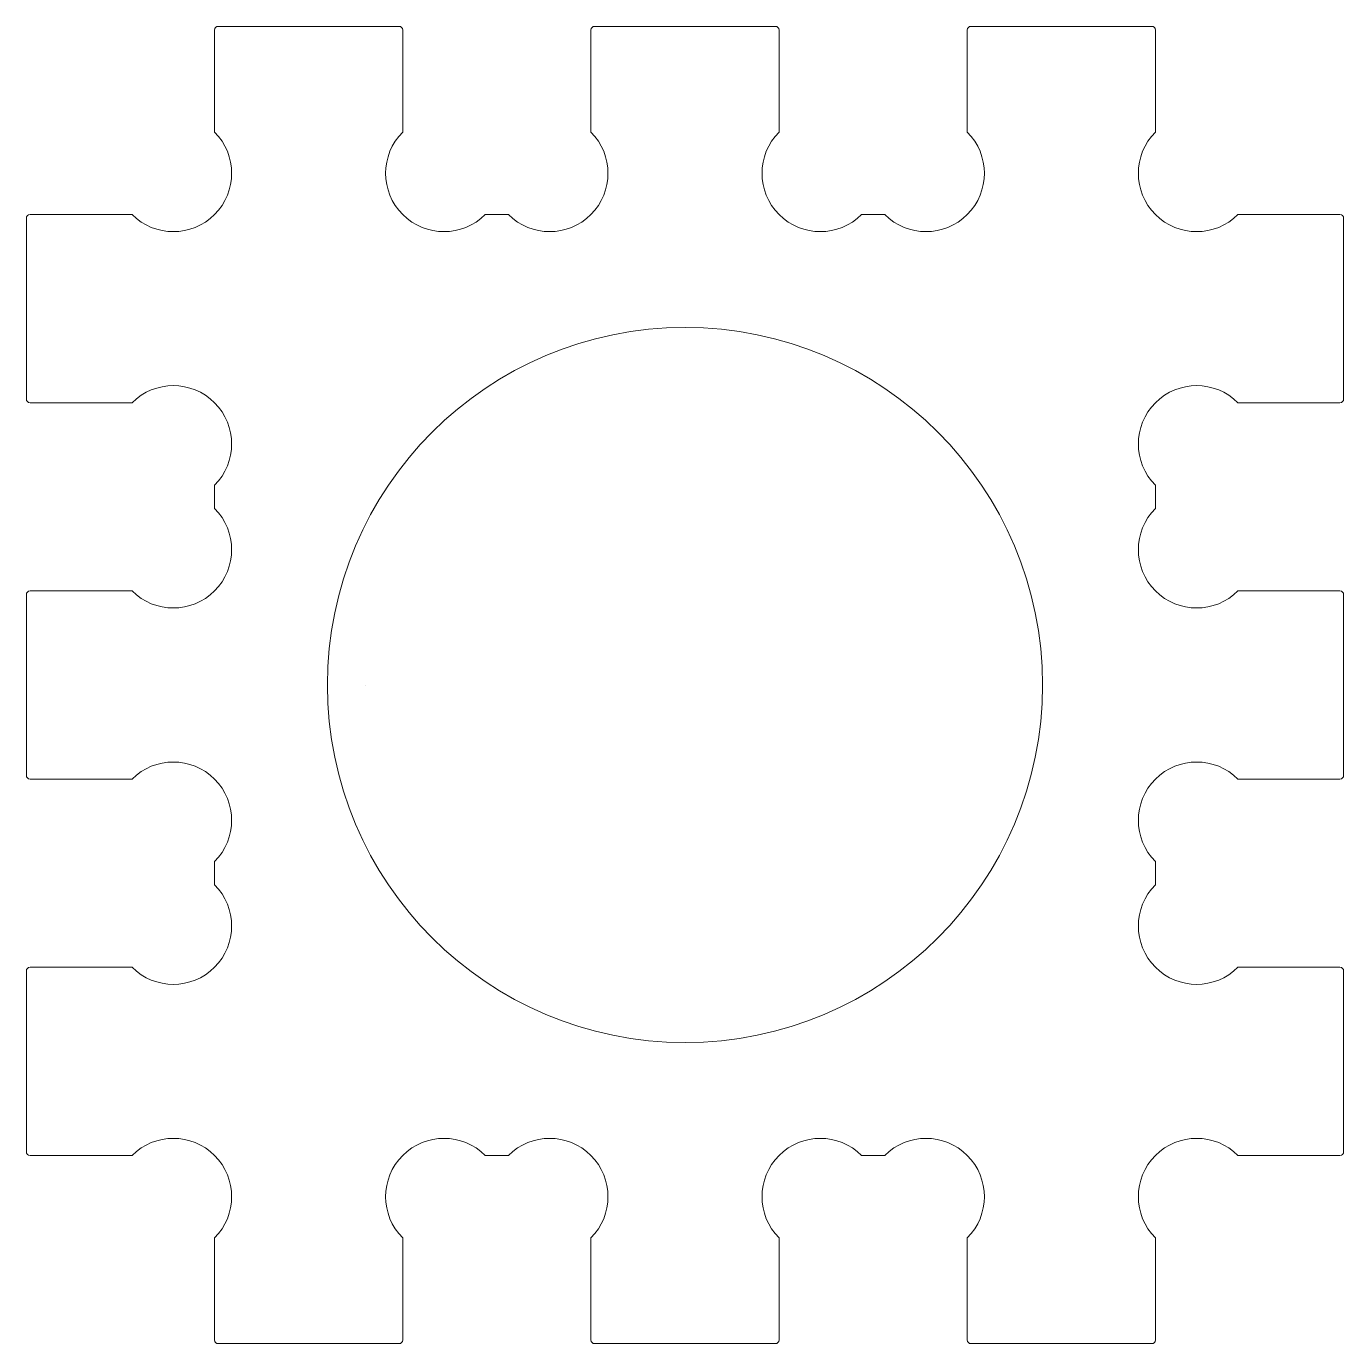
# Model space of a CAD drawing. Extents: x -17.5 to 17.5, y -17.5 to 17.5.
import ezdxf

# ---------------------------------------------------------------- set-up
doc = ezdxf.new("R2010")
doc.units = 0
doc.layers.get('0').update_dxf_attribs({"lineweight": 0})
doc.layers.add('holes', color=1, linetype='Continuous', lineweight=0)

msp = doc.modelspace()

# ---------------------------------------------------------------- linework, layer by layer
for p, q in [((-12.5, 14.692), (-12.5, 17.4)), ((-12.4, 17.5), (-7.6, 17.5)), ((-7.5, 17.4), (-7.5, 14.692)), ((-2.5, 14.692), (-2.5, 17.4)), ((-2.4, 17.5), (2.4, 17.5)), ((2.5, 17.4), (2.5, 14.692)), ((7.5, 14.692), (7.5, 17.4)), ((7.6, 17.5), (12.4, 17.5)), ((12.5, 17.4), (12.5, 14.692)), ((-17.5, 7.6), (-17.5, 12.4)), ((-17.4, 12.5), (-14.692, 12.5)), ((-5.308, 12.5), (-4.692, 12.5)), ((4.692, 12.5), (5.308, 12.5)), ((14.692, 12.5), (17.4, 12.5)), ((17.5, 12.4), (17.5, 7.6)), ((-14.692, 7.5), (-17.4, 7.5)), ((17.4, 7.5), (14.692, 7.5)), ((-12.5, 4.692), (-12.5, 5.308)), ((12.5, 5.308), (12.5, 4.692)), ((-17.4, 2.5), (-14.692, 2.5)), ((14.692, 2.5), (17.4, 2.5)), ((-17.5, -2.4), (-17.5, 2.4)), ((17.5, 2.4), (17.5, -2.4)), ((-8.5, 0), (-8.5, 0)), ((-14.692, -2.5), (-17.4, -2.5)), ((17.4, -2.5), (14.692, -2.5)), ((14.692, -2.5), (14.692, -2.5)), ((-12.5, -5.308), (-12.5, -4.692)), ((12.5, -4.692), (12.5, -5.308)), ((-17.5, -12.4), (-17.5, -7.6)), ((-17.4, -7.5), (-14.692, -7.5)), ((14.692, -7.5), (17.4, -7.5)), ((17.5, -7.6), (17.5, -12.4)), ((-14.692, -12.5), (-17.4, -12.5)), ((-4.692, -12.5), (-5.308, -12.5)), ((5.308, -12.5), (4.692, -12.5)), ((17.4, -12.5), (14.692, -12.5)), ((-12.5, -17.4), (-12.5, -14.692)), ((-7.5, -14.692), (-7.5, -17.4)), ((-2.5, -17.4), (-2.5, -14.692)), ((2.5, -14.692), (2.5, -17.4)), ((7.5, -17.4), (7.5, -14.692)), ((12.5, -14.692), (12.5, -17.4)), ((-7.6, -17.5), (-12.4, -17.5)), ((2.4, -17.5), (-2.4, -17.5)), ((12.4, -17.5), (7.6, -17.5))]:
    msp.add_line(p, q)
for centre, radius, start, end in [((-12.4, 17.4), 0.1, 90, 180), ((-2.4, 17.4), 0.1, 90, 180), ((-7.6, 17.4), 0.1, 0, 90), ((2.4, 17.4), 0.1, 0, 90), ((7.6, 17.4), 0.1, 90, 180), ((12.4, 17.4), 0.1, 0, 90), ((-13.596, 13.596), 1.55, 315, 45), ((-6.404, 13.596), 1.55, 135, 225), ((-3.596, 13.596), 1.55, 315, 45), ((3.596, 13.596), 1.55, 135, 225), ((6.404, 13.596), 1.55, 315, 45), ((13.596, 13.596), 1.55, 135, 225), ((-17.4, 12.4), 0.1, 90, 180), ((-13.596, 13.596), 1.55, 225, 315), ((-6.404, 13.596), 1.55, 225, 315), ((-3.596, 13.596), 1.55, 225, 315), ((3.596, 13.596), 1.55, 225, 315), ((6.404, 13.596), 1.55, 225, 315), ((13.596, 13.596), 1.55, 225, 315), ((17.4, 12.4), 0.1, 0, 90), ((-13.596, 6.404), 1.55, 45, 135), ((13.596, 6.404), 1.55, 45, 135), ((-17.4, 7.6), 0.1, 180, 270), ((-13.596, 6.404), 1.55, 315, 45), ((13.596, 6.404), 1.55, 135, 225), ((17.4, 7.6), 0.1, 270, 0), ((-13.596, 3.596), 1.55, 315, 45), ((13.596, 3.596), 1.55, 135, 225), ((-17.4, 2.4), 0.1, 90, 180), ((-13.596, 3.596), 1.55, 225, 315), ((13.596, 3.596), 1.55, 225, 315), ((17.4, 2.4), 0.1, 0, 90), ((-13.596, -3.596), 1.55, 45, 135), ((13.596, -3.596), 1.55, 45, 135), ((-17.4, -2.4), 0.1, 180, 270), ((17.4, -2.4), 0.1, 270, 0), ((-13.596, -3.596), 1.55, 315, 45), ((13.596, -3.596), 1.55, 135, 225), ((-13.596, -6.404), 1.55, 315, 45), ((13.596, -6.404), 1.55, 135, 225), ((-17.4, -7.6), 0.1, 90, 180), ((-13.596, -6.404), 1.55, 225, 315), ((13.596, -6.404), 1.55, 225, 315), ((17.4, -7.6), 0.1, 0, 90), ((-13.596, -13.596), 1.55, 45, 135), ((-6.404, -13.596), 1.55, 45, 135), ((-3.596, -13.596), 1.55, 45, 135), ((3.596, -13.596), 1.55, 45, 135), ((6.404, -13.596), 1.55, 45, 135), ((13.596, -13.596), 1.55, 45, 135), ((-17.4, -12.4), 0.1, 180, 270), ((-13.596, -13.596), 1.55, 315, 45), ((-6.404, -13.596), 1.55, 135, 225), ((-3.596, -13.596), 1.55, 315, 45), ((3.596, -13.596), 1.55, 135, 225), ((6.404, -13.596), 1.55, 315, 45), ((13.596, -13.596), 1.55, 135, 225), ((17.4, -12.4), 0.1, 270, 0), ((-12.4, -17.4), 0.1, 180, 270), ((-7.6, -17.4), 0.1, 270, 0), ((-2.4, -17.4), 0.1, 180, 270), ((2.4, -17.4), 0.1, 270, 0), ((7.6, -17.4), 0.1, 180, 270), ((12.4, -17.4), 0.1, 270, 0)]:
    msp.add_arc(centre, radius, start, end)
at = {"layer": 'holes'}
msp.add_circle((0, 0), 9.5, dxfattribs=at)

doc.saveas('drawing.dxf')
